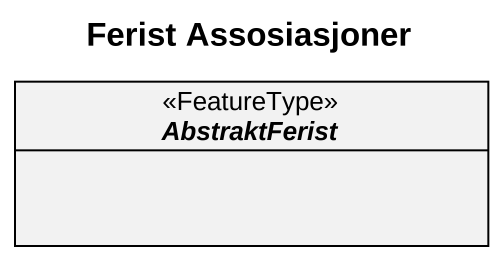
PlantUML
@startuml
title Ferist Assosiasjoner
hide circle
hide empty members
abstract class AbstraktFerist <<FeatureType>>
@enduml
